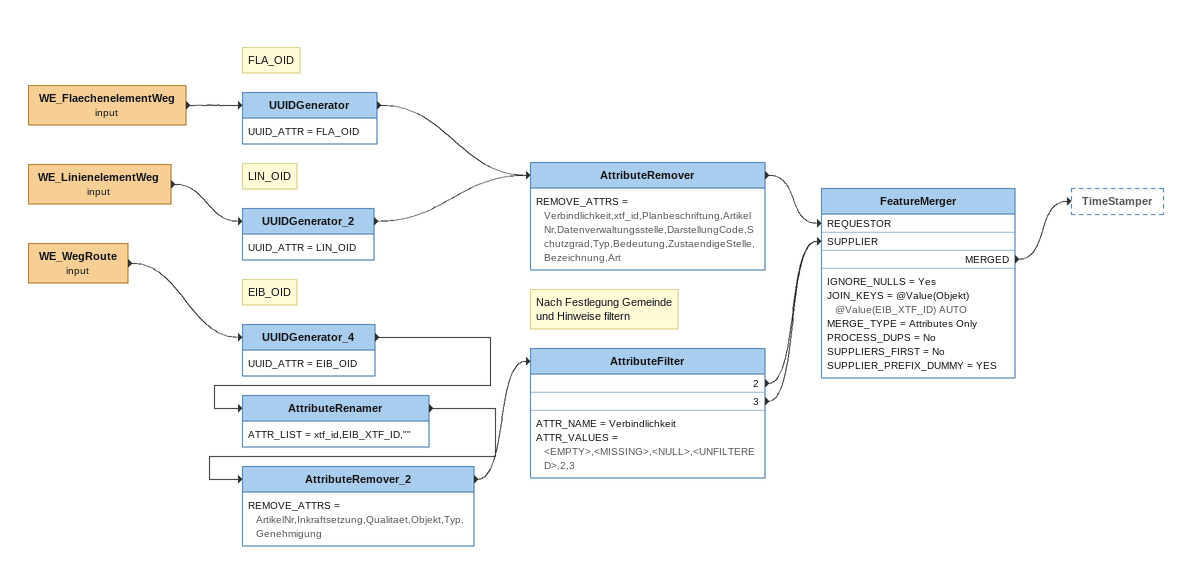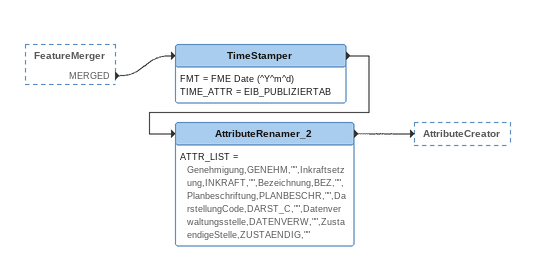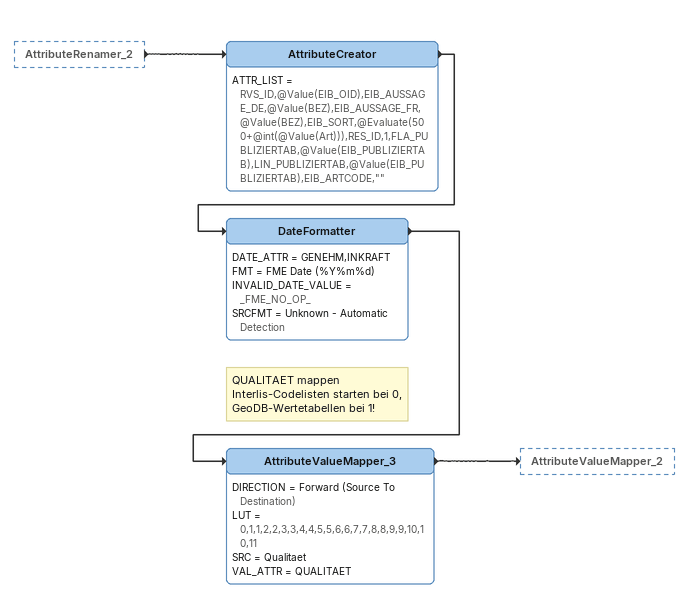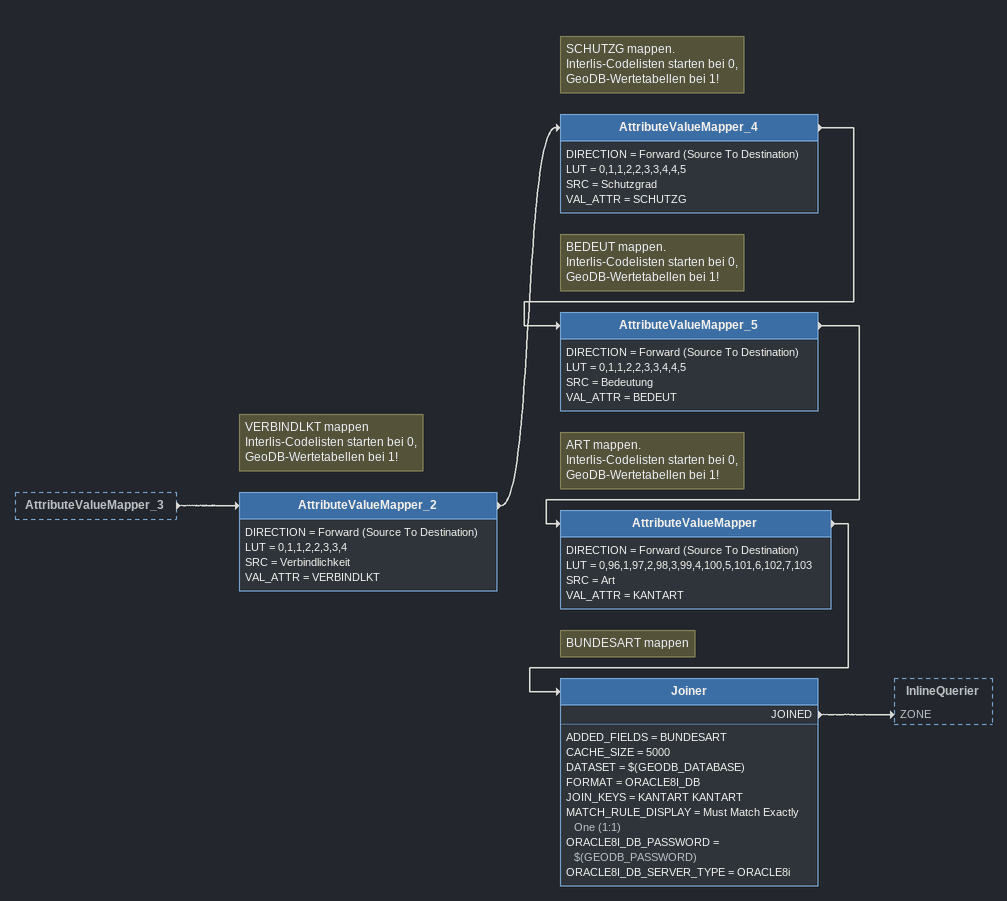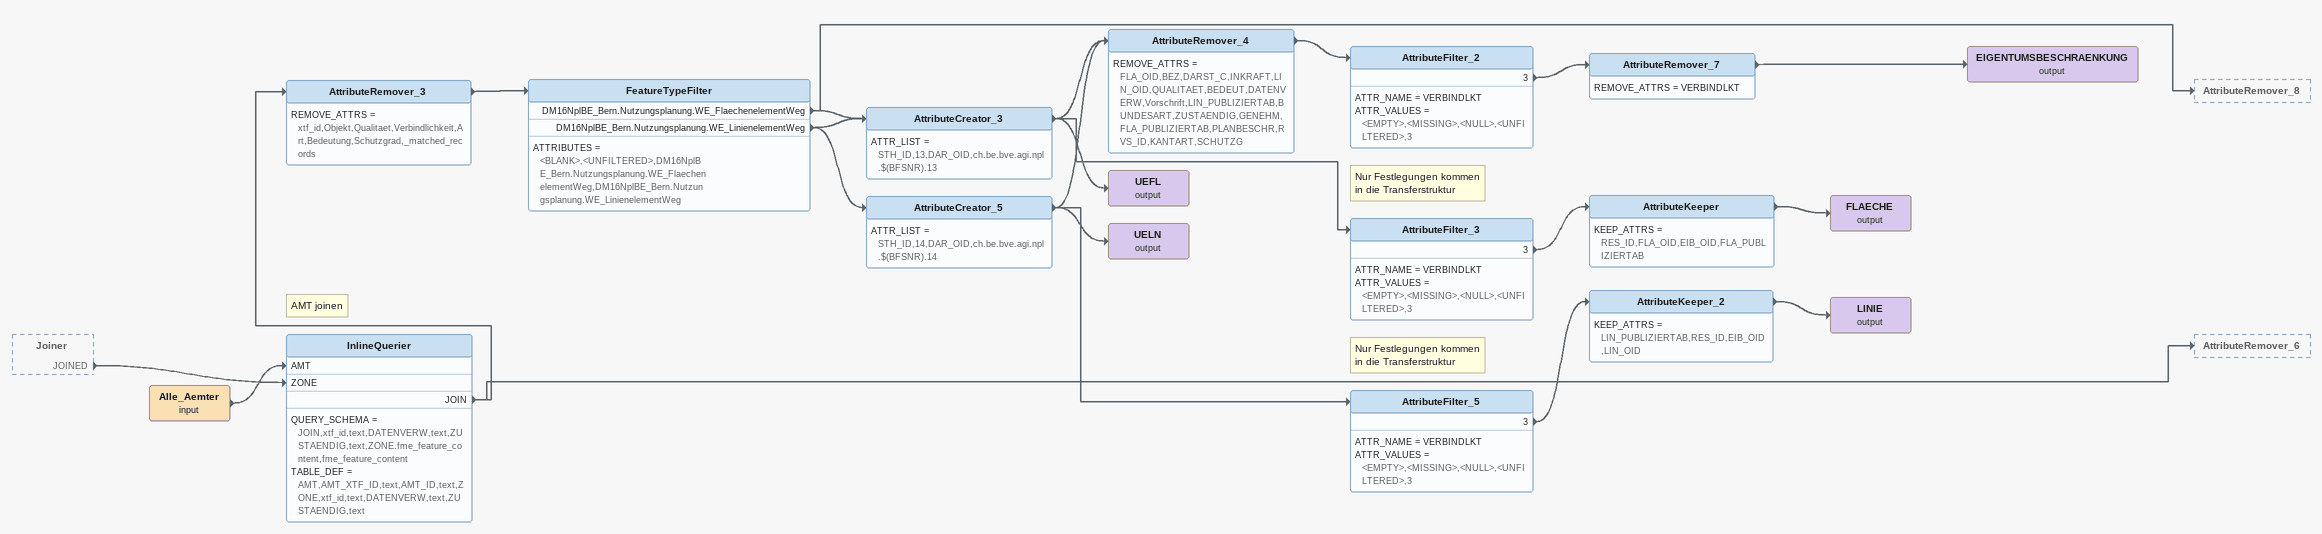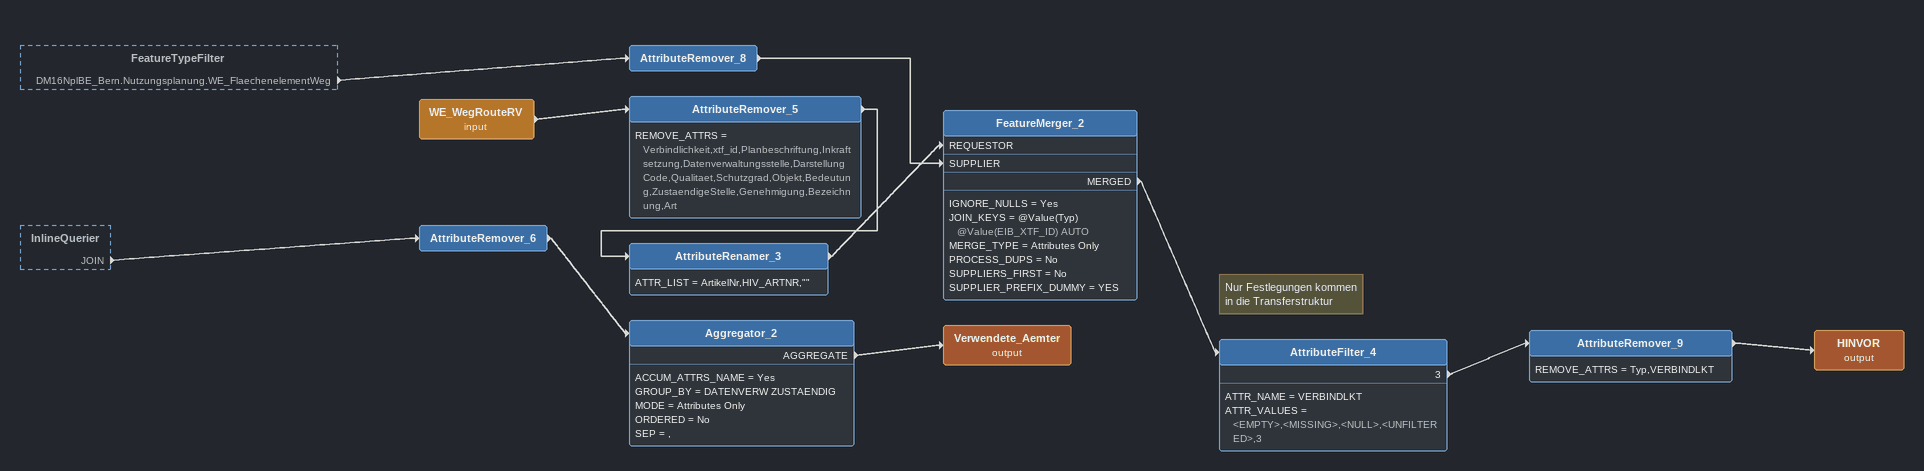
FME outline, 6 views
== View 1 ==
WE_FlaechenelementWeg (input)
    -> UUIDGenerator
Note: FLA_OID
UUIDGenerator
    UUID_ATTR = FLA_OID
    -> AttributeRemover
WE_LinienelementWeg (input)
    -> UUIDGenerator_2
Note: LIN_OID
UUIDGenerator_2
    UUID_ATTR = LIN_OID
    -> AttributeRemover
AttributeRemover
    REMOVE_ATTRS = Verbindlichkeit,xtf_id,Planbeschriftung,ArtikelNr,Datenverwaltungsstelle,DarstellungCode,Schutzgrad,Typ,Bedeutung,ZustaendigeStelle,Bezeichnung,Art
    -> FeatureMerger [REQUESTOR]
WE_WegRoute (input)
    -> UUIDGenerator_4
Note: EIB_OID
UUIDGenerator_4
    UUID_ATTR = EIB_OID
    -> AttributeRenamer
AttributeRenamer
    ATTR_LIST = xtf_id,EIB_XTF_ID,""
    -> AttributeRemover_2
AttributeRemover_2
    REMOVE_ATTRS = ArtikelNr,Inkraftsetzung,Qualitaet,Objekt,Typ,Genehmigung
    -> AttributeFilter
Note: Nach Festlegung Gemeinde / und Hinweise filtern
AttributeFilter
    ATTR_NAME = Verbindlichkeit
    ATTR_VALUES = <EMPTY>,<MISSING>,<NULL>,<UNFILTERED>,2,3
    2 -> FeatureMerger [SUPPLIER]
    3 -> FeatureMerger [SUPPLIER]
FeatureMerger
    IGNORE_NULLS = Yes
    JOIN_KEYS = @Value(Objekt) @Value(EIB_XTF_ID) AUTO
    MERGE_TYPE = Attributes Only
    PROCESS_DUPS = No
    SUPPLIERS_FIRST = No
    SUPPLIER_PREFIX_DUMMY = YES
    MERGED -> TimeStamper

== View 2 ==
FeatureMerger [outside]
    MERGED -> TimeStamper
TimeStamper
    FMT = FME Date (^Y^m^d)
    TIME_ATTR = EIB_PUBLIZIERTAB
    -> AttributeRenamer_2
AttributeRenamer_2
    ATTR_LIST = Genehmigung,GENEHM,"",Inkraftsetzung,INKRAFT,"",Bezeichnung,BEZ,"",Planbeschriftung,PLANBESCHR,"",DarstellungCode,DARST_C,"",Datenverwaltungsstelle,DATENVERW,"",ZustaendigeStelle,ZUSTAENDIG,""
    -> AttributeCreator

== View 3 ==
AttributeRenamer_2 [outside]
    -> AttributeCreator
AttributeCreator
    ATTR_LIST = RVS_ID,@Value(EIB_OID),EIB_AUSSAGE_DE,@Value(BEZ),EIB_AUSSAGE_FR,@Value(BEZ),EIB_SORT,@Evaluate(500+@int(@Value(Art))),RES_ID,1,FLA_PUBLIZIERTAB,@Value(EIB_PUBLIZIERTAB),LIN_PUBLIZIERTAB,@Value(EIB_PUBLIZIERTAB),EIB_ARTCODE,""
    -> DateFormatter
DateFormatter
    DATE_ATTR = GENEHM,INKRAFT
    FMT = FME Date (%Y%m%d)
    INVALID_DATE_VALUE = _FME_NO_OP_
    SRCFMT = Unknown - Automatic Detection
    -> AttributeValueMapper_3
Note: QUALITAET mappen / Interlis-Codelisten starten bei 0, / GeoDB-Wertetabellen bei 1!
AttributeValueMapper_3
    DIRECTION = Forward (Source To Destination)
    LUT = 0,1,1,2,2,3,3,4,4,5,5,6,6,7,7,8,8,9,9,10,10,11
    SRC = Qualitaet
    VAL_ATTR = QUALITAET
    -> AttributeValueMapper_2

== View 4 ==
AttributeValueMapper_3 [outside]
    -> AttributeValueMapper_2
Note: VERBINDLKT mappen / Interlis-Codelisten starten bei 0, / GeoDB-Wertetabellen bei 1!
AttributeValueMapper_2
    DIRECTION = Forward (Source To Destination)
    LUT = 0,1,1,2,2,3,3,4
    SRC = Verbindlichkeit
    VAL_ATTR = VERBINDLKT
    -> AttributeValueMapper_4
Note: SCHUTZG mappen. / Interlis-Codelisten starten bei 0, / GeoDB-Wertetabellen bei 1!
AttributeValueMapper_4
    DIRECTION = Forward (Source To Destination)
    LUT = 0,1,1,2,2,3,3,4,4,5
    SRC = Schutzgrad
    VAL_ATTR = SCHUTZG
    -> AttributeValueMapper_5
Note: BEDEUT mappen. / Interlis-Codelisten starten bei 0, / GeoDB-Wertetabellen bei 1!
AttributeValueMapper_5
    DIRECTION = Forward (Source To Destination)
    LUT = 0,1,1,2,2,3,3,4,4,5
    SRC = Bedeutung
    VAL_ATTR = BEDEUT
    -> AttributeValueMapper
Note: ART mappen. / Interlis-Codelisten starten bei 0, / GeoDB-Wertetabellen bei 1!
AttributeValueMapper
    DIRECTION = Forward (Source To Destination)
    LUT = 0,96,1,97,2,98,3,99,4,100,5,101,6,102,7,103
    SRC = Art
    VAL_ATTR = KANTART
    -> Joiner
Note: BUNDESART mappen
Joiner
    ADDED_FIELDS = BUNDESART
    CACHE_SIZE = 5000
    DATASET = $(GEODB_DATABASE)
    FORMAT = ORACLE8I_DB
    JOIN_KEYS = KANTART KANTART
    MATCH_RULE_DISPLAY = Must Match Exactly One (1:1)
    ORACLE8I_DB_PASSWORD = $(GEODB_PASSWORD)
    ORACLE8I_DB_SERVER_TYPE = ORACLE8i
    JOINED -> InlineQuerier [ZONE]

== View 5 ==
Joiner [outside]
    JOINED -> InlineQuerier [ZONE]
Alle_Aemter (input)
    -> InlineQuerier [AMT]
Note: AMT joinen
InlineQuerier
    QUERY_SCHEMA = JOIN,xtf_id,text,DATENVERW,text,ZUSTAENDIG,text,ZONE.fme_feature_content,fme_feature_content
    TABLE_DEF = AMT,AMT_XTF_ID,text,AMT_ID,text,ZONE,xtf_id,text,DATENVERW,text,ZUSTAENDIG,text
    JOIN -> AttributeRemover_6
    JOIN -> AttributeRemover_3
AttributeRemover_3
    REMOVE_ATTRS = xtf_id,Objekt,Qualitaet,Verbindlichkeit,Art,Bedeutung,Schutzgrad,_matched_records
    -> FeatureTypeFilter
FeatureTypeFilter
    ATTRIBUTES = <BLANK>,<UNFILTERED>,DM16NplBE_Bern.Nutzungsplanung.WE_FlaechenelementWeg,DM16NplBE_Bern.Nutzungsplanung.WE_LinienelementWeg
    DM16NplBE_Bern.Nutzungsplanung.WE_FlaechenelementWeg -> AttributeCreator_3
    DM16NplBE_Bern.Nutzungsplanung.WE_FlaechenelementWeg -> AttributeRemover_8
    DM16NplBE_Bern.Nutzungsplanung.WE_LinienelementWeg -> AttributeCreator_3
    DM16NplBE_Bern.Nutzungsplanung.WE_LinienelementWeg -> AttributeCreator_5
AttributeCreator_3
    ATTR_LIST = STH_ID,13,DAR_OID,ch.be.bve.agi.npl.$(BFSNR).13
    -> AttributeRemover_4
    -> UEFL (output)
    -> AttributeFilter_3
UEFL (output)
Note: Nur Festlegungen kommen / in die Transferstruktur
AttributeFilter_3
    ATTR_NAME = VERBINDLKT
    ATTR_VALUES = <EMPTY>,<MISSING>,<NULL>,<UNFILTERED>,3
    3 -> AttributeKeeper
AttributeKeeper
    KEEP_ATTRS = RES_ID,FLA_OID,EIB_OID,FLA_PUBLIZIERTAB
    -> FLAECHE (output)
FLAECHE (output)
AttributeCreator_5
    ATTR_LIST = STH_ID,14,DAR_OID,ch.be.bve.agi.npl.$(BFSNR).14
    -> AttributeRemover_4
    -> UELN (output)
    -> AttributeFilter_5
AttributeRemover_4
    REMOVE_ATTRS = FLA_OID,BEZ,DARST_C,INKRAFT,LIN_OID,QUALITAET,BEDEUT,DATENVERW,Vorschrift,LIN_PUBLIZIERTAB,BUNDESART,ZUSTAENDIG,GENEHM,FLA_PUBLIZIERTAB,PLANBESCHR,RVS_ID,KANTART,SCHUTZG
    -> AttributeFilter_2
AttributeFilter_2
    ATTR_NAME = VERBINDLKT
    ATTR_VALUES = <EMPTY>,<MISSING>,<NULL>,<UNFILTERED>,3
    3 -> AttributeRemover_7
AttributeRemover_7
    REMOVE_ATTRS = VERBINDLKT
    -> EIGENTUMSBESCHRAENKUNG (output)
EIGENTUMSBESCHRAENKUNG (output)
UELN (output)
Note: Nur Festlegungen kommen / in die Transferstruktur
AttributeFilter_5
    ATTR_NAME = VERBINDLKT
    ATTR_VALUES = <EMPTY>,<MISSING>,<NULL>,<UNFILTERED>,3
    3 -> AttributeKeeper_2
AttributeKeeper_2
    KEEP_ATTRS = LIN_PUBLIZIERTAB,RES_ID,EIB_OID,LIN_OID
    -> LINIE (output)
LINIE (output)

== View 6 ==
FeatureTypeFilter [outside]
    DM16NplBE_Bern.Nutzungsplanung.WE_FlaechenelementWeg -> AttributeRemover_8
InlineQuerier [outside]
    JOIN -> AttributeRemover_6
AttributeRemover_8
    -> FeatureMerger_2 [SUPPLIER]
AttributeRemover_6
    -> Aggregator_2
Aggregator_2
    ACCUM_ATTRS_NAME = Yes
    GROUP_BY = DATENVERW ZUSTAENDIG
    MODE = Attributes Only
    ORDERED = No
    SEP = ,
    AGGREGATE -> Verwendete_Aemter (output)
Verwendete_Aemter (output)
WE_WegRouteRV (input)
    -> AttributeRemover_5
AttributeRemover_5
    REMOVE_ATTRS = Verbindlichkeit,xtf_id,Planbeschriftung,Inkraftsetzung,Datenverwaltungsstelle,DarstellungCode,Qualitaet,Schutzgrad,Objekt,Bedeutung,ZustaendigeStelle,Genehmigung,Bezeichnung,Art
    -> AttributeRenamer_3
AttributeRenamer_3
    ATTR_LIST = ArtikelNr,HIV_ARTNR,""
    -> FeatureMerger_2 [REQUESTOR]
FeatureMerger_2
    IGNORE_NULLS = Yes
    JOIN_KEYS = @Value(Typ) @Value(EIB_XTF_ID) AUTO
    MERGE_TYPE = Attributes Only
    PROCESS_DUPS = No
    SUPPLIERS_FIRST = No
    SUPPLIER_PREFIX_DUMMY = YES
    MERGED -> AttributeFilter_4
Note: Nur Festlegungen kommen / in die Transferstruktur
AttributeFilter_4
    ATTR_NAME = VERBINDLKT
    ATTR_VALUES = <EMPTY>,<MISSING>,<NULL>,<UNFILTERED>,3
    3 -> AttributeRemover_9
AttributeRemover_9
    REMOVE_ATTRS = Typ,VERBINDLKT
    -> HINVOR (output)
HINVOR (output)
